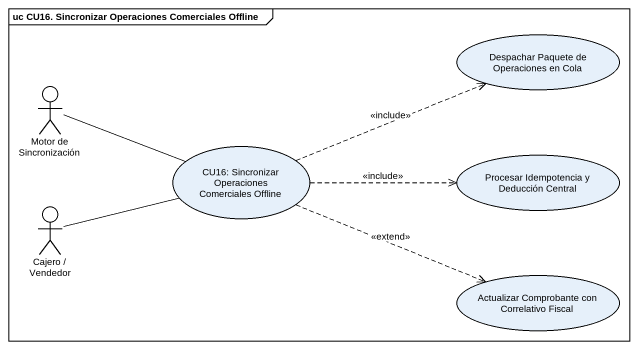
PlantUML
@startuml
mainframe uc CU16. Sincronizar Operaciones Comerciales Offline
usecase "Despachar Paquete de Operaciones en Cola" as Despachar_Paquete_de
actor "Motor de Sincronización" as Motor_de_Sincronización
usecase "CU16: Sincronizar Operaciones Comerciales Offline" as CU16_Sincronizar
usecase "Procesar Idempotencia y Deducción Central" as Procesar_Idempotencia_y
actor "Cajero / Vendedor" as Cajero_Vendedor
usecase "Actualizar Comprobante con Correlativo Fiscal" as Actualizar_Comprobante_con
Motor_de_Sincronización -right- CU16_Sincronizar
CU16_Sincronizar .right.> Despachar_Paquete_de : <<include>>
CU16_Sincronizar .right.> Procesar_Idempotencia_y : <<include>>
CU16_Sincronizar .right.> Actualizar_Comprobante_con : <<extend>>
Cajero_Vendedor -right- CU16_Sincronizar
@enduml
